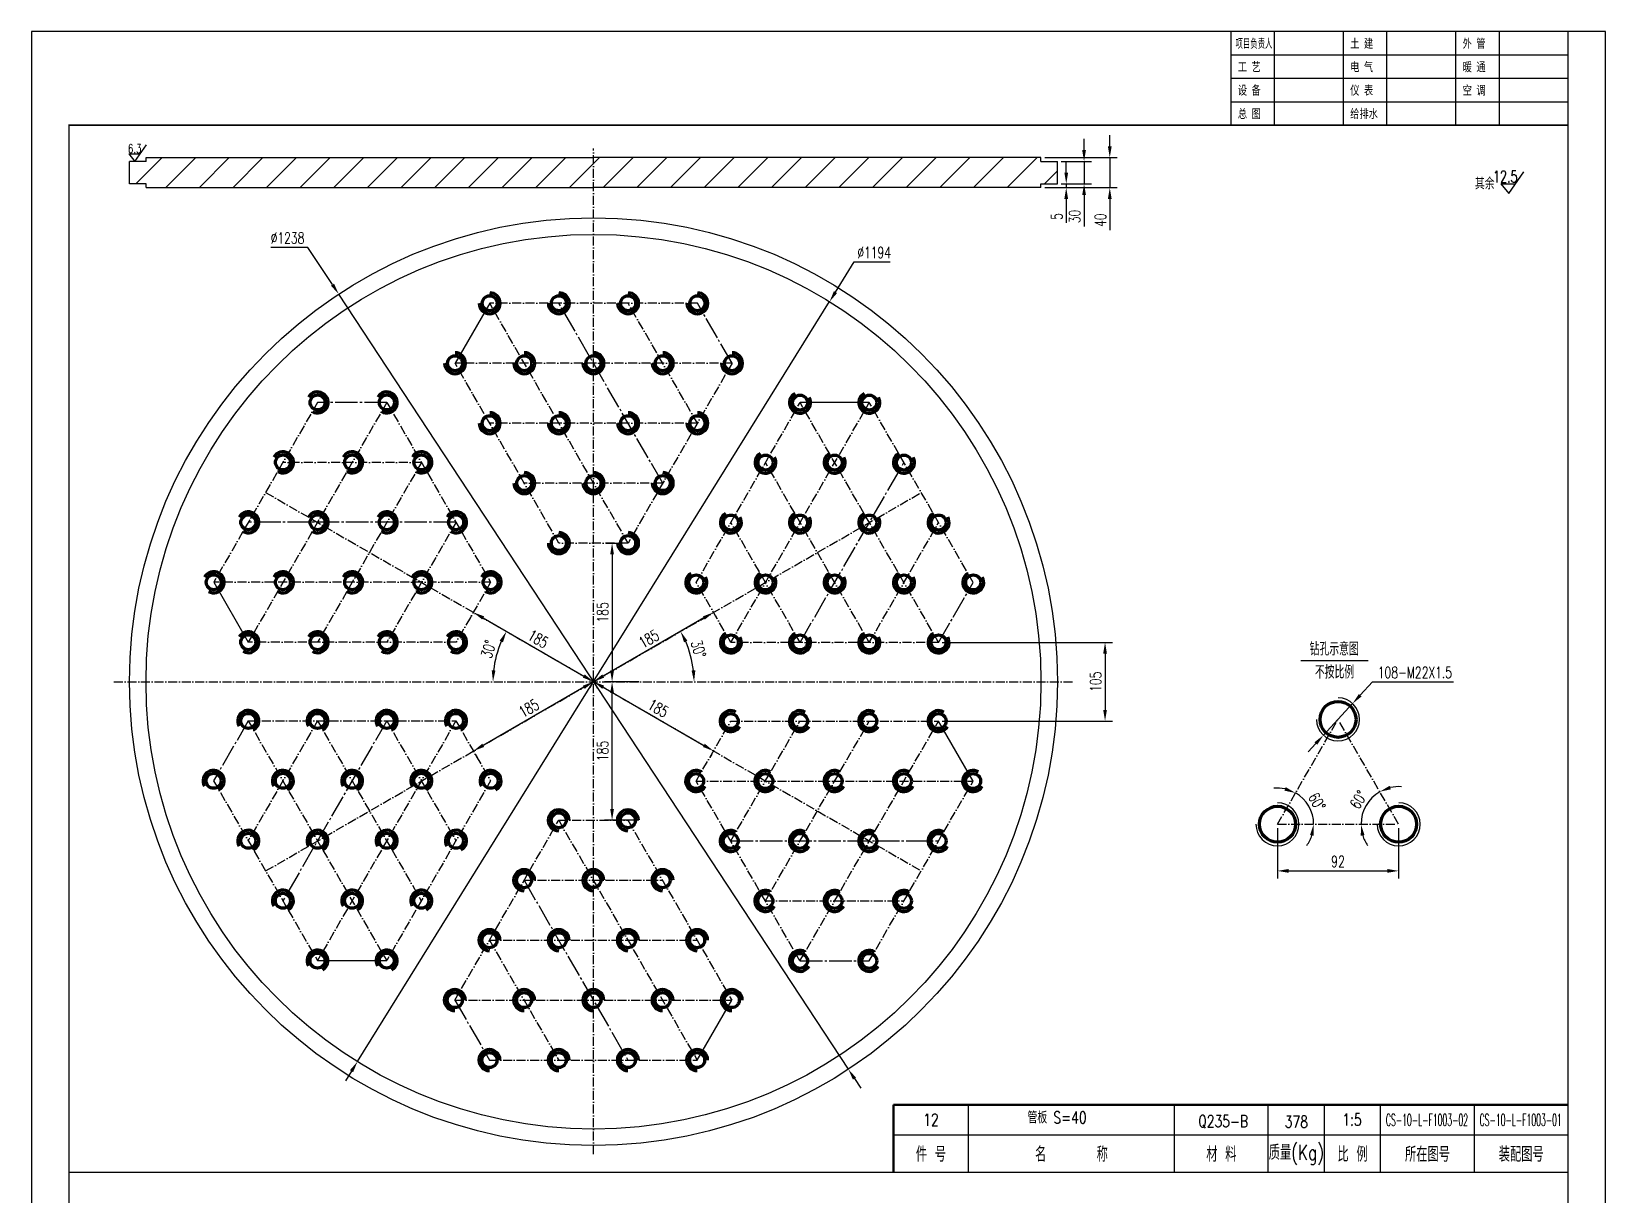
# Model space of a CAD drawing. Header units: millimetres. Extents: x 3722 to 10352, y -3393 to 2547.
# Drawn here: x 8252 to 10352, y 644 to 2196 of the extents above; entities that cross this region are included whole.
import ezdxf
from ezdxf.enums import TextEntityAlignment as Align

# ---------------------------------------------------------------- set-up
doc = ezdxf.new("R2010")
doc.units = ezdxf.units.MM
for name, pattern in [('ACAD_ISO10W100', [18, 12, -3, 0, -3]), ('DASHDOT', [1, 0.5, -0.25, 0, -0.25]), ('EB_DASHDOT', [39, 30, -3, 3, -3])]:
    doc.linetypes.add(name, pattern=pattern)
for name, color, linetype in [('1', 2, 'Continuous'), ('2', 1, 'Continuous'), ('ACHSEN', 7, 'DASHDOT'), ('BZCC', 7, 'Continuous'), ('CDR_DWG2', 2, 'Continuous'), ('K1', 4, 'Continuous')]:
    doc.layers.add(name, color=color, linetype=linetype)
for name, color, linetype, lineweight in [('CAXA0', 1, 'Continuous', 70), ('CAXA1', 2, 'ACAD_ISO10W100', 25), ('CAXA3', 7, 'Continuous', 25), ('CDR_DWG1', 1, 'Continuous', 50), ('HGJY', 7, 'Continuous', 18)]:
    doc.layers.add(name, color=color, linetype=linetype, lineweight=lineweight)
doc.styles.add('hzfs', font='simplex.shx', dxfattribs={"width": 0.7, "bigfont": 'hzfs.shx'})
doc.styles.add('ST', font='', dxfattribs={"width": 0.75})
doc.styles.get('ST').set_extended_font_data('SimSun')
doc.dimstyles.new('PVCAD$0', dxfattribs={"dimscale": 4, "dimtxt": 3, "dimasz": 3, "dimexe": 2, "dimexo": 1, "dimgap": 1, "dimtad": 1, "dimdec": 0, "dimzin": 0, "dimdsep": 46, "dimtxsty": 'hzfs', "dimcen": 2.5, "dimclrd": 4, "dimclre": 4, "dimadec": 0, "dimazin": 0, "dimtfac": 1, "dimtmove": 0, "dimatfit": 0, "dimfxl": 1, "dimarcsym": 0})
doc.dimstyles.new('PVCAD$2', dxfattribs={"dimscale": 4, "dimtxt": 3, "dimasz": 3, "dimexe": 2, "dimexo": 1, "dimgap": 1, "dimtad": 2, "dimtih": 1, "dimdec": 0, "dimzin": 0, "dimdsep": 46, "dimtxsty": 'hzfs', "dimcen": 2.5, "dimclrd": 4, "dimclre": 4, "dimadec": 0, "dimazin": 0, "dimtfac": 1, "dimtmove": 0, "dimatfit": 0, "dimfxl": 1, "dimarcsym": 0})
doc.dimstyles.new('PVCAD$3', dxfattribs={"dimscale": 4, "dimtxt": 3, "dimasz": 3, "dimexe": 2, "dimexo": 1, "dimgap": 1, "dimtad": 1, "dimtoh": 1, "dimdec": 0, "dimzin": 0, "dimdsep": 46, "dimtxsty": 'hzfs', "dimcen": 2.5, "dimclrd": 4, "dimclre": 4, "dimadec": 0, "dimazin": 0, "dimtfac": 1, "dimtmove": 0, "dimatfit": 0, "dimfxl": 1, "dimarcsym": 0})

# ---------------------------------------------------------------- blocks, each defined once
blk = doc.blocks.new('*D191')
at = {"layer": 'ACHSEN', "color": 4, "linetype": 'ByBlock', "lineweight": -2}
for p, q in [((9324.6, 1848.6), (9349.7, 1889)), ((9349.7, 1889), (9397.7, 1889)), ((8686.8, 821.6), (9316.7, 1835.9)), ((8678.9, 808.8), (8671, 796.1))]:
    blk.add_line(p, q, dxfattribs=at)
at = {"layer": 'ACHSEN', "color": 4, "linetype": 'ByBlock'}
for points in [[(9322.5, 1850), (9326.7, 1847.3), (9316.7, 1835.9)], [(8676.7, 810.2), (8681, 807.5), (8686.8, 821.6)]]:
    blk.add_solid(points, dxfattribs=at)
at = {"layer": 'Defpoints', "color": 0, "linetype": 'ByBlock'}
for p in [(9316.7, 1835.9), (8686.8, 821.6)]:
    blk.add_point(p, dxfattribs=at)
at = {"layer": 'ACHSEN', "color": 0, "linetype": 'ByBlock', "insert": (9376.2, 1901.5), "char_height": 15, "attachment_point": 5, "style": 'hzfs'}
blk.add_mtext('∅1194', dxfattribs=at)
blk = doc.blocks.new('*D150')
at = {"layer": 'ACHSEN', "color": 4, "linetype": 'ByBlock', "lineweight": -2}
for p, q in [((9062.2, 1328.7), (9016.5, 1328.7)), ((9026.5, 1158.7), (9026.5, 1313.7)), ((9062.2, 1143.7), (9016.5, 1143.7))]:
    blk.add_line(p, q, dxfattribs=at)
at = {"layer": 'ACHSEN', "color": 4, "linetype": 'ByBlock'}
for points in [[(9024, 1313.7), (9029, 1313.7), (9026.5, 1328.7)], [(9024, 1158.7), (9029, 1158.7), (9026.5, 1143.7)]]:
    blk.add_solid(points, dxfattribs=at)
at = {"layer": 'Defpoints', "color": 0, "linetype": 'ByBlock'}
for p in [(9026.5, 1328.7), (9067.2, 1328.7), (9067.2, 1143.7)]:
    blk.add_point(p, dxfattribs=at)
at = {"layer": 'ACHSEN', "color": 0, "linetype": 'ByBlock', "insert": (9014, 1236.2), "char_height": 15, "attachment_point": 5, "rotation": 90, "style": 'hzfs'}
blk.add_mtext('185', dxfattribs=at)
blk = doc.blocks.new('*D151')
at = {"layer": 'ACHSEN', "color": 4, "linetype": 'ByBlock', "lineweight": -2}
for p, q in [((9004.2, 1324.4), (9006.7, 1320.1)), ((8988.7, 1321.2), (8854.5, 1243.7)), ((8844, 1231.9), (8846.5, 1227.6))]:
    blk.add_line(p, q, dxfattribs=at)
at = {"layer": 'ACHSEN', "color": 4, "linetype": 'ByBlock'}
for points in [[(8987.5, 1323.4), (8990, 1319.1), (9001.7, 1328.7)], [(8853.3, 1245.9), (8855.8, 1241.6), (8841.5, 1236.2)]]:
    blk.add_solid(points, dxfattribs=at)
at = {"layer": 'Defpoints', "color": 0, "linetype": 'ByBlock'}
for p in [(9001.7, 1328.7), (8841.5, 1236.2), (8841.5, 1236.2)]:
    blk.add_point(p, dxfattribs=at)
at = {"layer": 'ACHSEN', "color": 0, "linetype": 'ByBlock', "insert": (8915.4, 1293.3), "char_height": 15, "attachment_point": 5, "rotation": 29.9999, "style": 'hzfs'}
blk.add_mtext('185', dxfattribs=at)
blk = doc.blocks.new('*D152')
at = {"layer": 'ACHSEN', "color": 4, "linetype": 'ByBlock', "lineweight": -2}
for p, q in [((8999.2, 1324.4), (8996.7, 1320.1)), ((9014.7, 1321.2), (9149, 1243.7)), ((9159.4, 1231.9), (9156.9, 1227.6))]:
    blk.add_line(p, q, dxfattribs=at)
at = {"layer": 'ACHSEN', "color": 4, "linetype": 'ByBlock'}
for points in [[(9016, 1323.4), (9013.5, 1319.1), (9001.7, 1328.7)], [(9150.2, 1245.9), (9147.7, 1241.6), (9161.9, 1236.2)]]:
    blk.add_solid(points, dxfattribs=at)
at = {"layer": 'Defpoints', "color": 0, "linetype": 'ByBlock'}
for p in [(9001.7, 1328.7), (9161.9, 1236.2), (9161.9, 1236.2)]:
    blk.add_point(p, dxfattribs=at)
at = {"layer": 'ACHSEN', "color": 0, "linetype": 'ByBlock', "insert": (9088.1, 1293.3), "char_height": 15, "attachment_point": 5, "rotation": 330.0005, "style": 'hzfs'}
blk.add_mtext('185', dxfattribs=at)
blk = doc.blocks.new('*D192')
at = {"layer": 'ACHSEN', "color": 4, "linetype": 'ByBlock', "lineweight": -2}
for p, q in [((9018, 1513.7), (9036.5, 1513.7)), ((9026.5, 1498.7), (9026.5, 1343.7)), ((9022.7, 1328.7), (9016.5, 1328.7))]:
    blk.add_line(p, q, dxfattribs=at)
at = {"layer": 'ACHSEN', "color": 4, "linetype": 'ByBlock'}
for points in [[(9024, 1498.7), (9029, 1498.7), (9026.5, 1513.7)], [(9024, 1343.7), (9029, 1343.7), (9026.5, 1328.7)]]:
    blk.add_solid(points, dxfattribs=at)
at = {"layer": 'Defpoints', "color": 0, "linetype": 'ByBlock'}
for p in [(9013, 1513.7), (9026.5, 1328.7), (9027.7, 1328.7)]:
    blk.add_point(p, dxfattribs=at)
at = {"layer": 'ACHSEN', "color": 0, "linetype": 'ByBlock', "insert": (9014, 1421.2), "char_height": 15, "attachment_point": 5, "rotation": 90, "style": 'hzfs'}
blk.add_mtext('185', dxfattribs=at)
blk = doc.blocks.new('*D153')
at = {"layer": 'ACHSEN', "color": 4, "linetype": 'ByBlock', "lineweight": -2}
for p, q in [((8839, 1416.9), (8836.5, 1412.6)), ((8854.5, 1413.7), (8988.7, 1336.2)), ((8999.2, 1324.4), (8996.7, 1320.1))]:
    blk.add_line(p, q, dxfattribs=at)
at = {"layer": 'ACHSEN', "color": 4, "linetype": 'ByBlock'}
for points in [[(8855.8, 1415.9), (8853.3, 1411.6), (8841.5, 1421.2)], [(8990, 1338.4), (8987.5, 1334.1), (9001.7, 1328.7)]]:
    blk.add_solid(points, dxfattribs=at)
at = {"layer": 'Defpoints', "color": 0, "linetype": 'ByBlock'}
for p in [(8841.5, 1421.2), (9001.7, 1328.7), (9001.7, 1328.7)]:
    blk.add_point(p, dxfattribs=at)
at = {"layer": 'ACHSEN', "color": 0, "linetype": 'ByBlock', "insert": (8927.9, 1385.8), "char_height": 15, "attachment_point": 5, "rotation": 330.0002, "style": 'hzfs'}
blk.add_mtext('185', dxfattribs=at)
blk = doc.blocks.new('*D154')
at = {"layer": 'ACHSEN', "color": 4, "linetype": 'ByBlock', "lineweight": -2}
for p, q in [((9149, 1413.7), (9014.7, 1336.2)), ((9164.4, 1416.9), (9166.9, 1412.6)), ((9004.2, 1324.4), (9006.7, 1320.1))]:
    blk.add_line(p, q, dxfattribs=at)
at = {"layer": 'ACHSEN', "color": 4, "linetype": 'ByBlock'}
for points in [[(9147.7, 1415.9), (9150.2, 1411.6), (9161.9, 1421.2)], [(9013.5, 1338.4), (9016, 1334.1), (9001.7, 1328.7)]]:
    blk.add_solid(points, dxfattribs=at)
at = {"layer": 'Defpoints', "color": 0, "linetype": 'ByBlock'}
for p in [(9161.9, 1421.2), (9001.7, 1328.7), (9001.7, 1328.7)]:
    blk.add_point(p, dxfattribs=at)
at = {"layer": 'ACHSEN', "color": 0, "linetype": 'ByBlock', "insert": (9075.6, 1385.8), "char_height": 15, "attachment_point": 5, "rotation": 30, "style": 'hzfs'}
blk.add_mtext('185', dxfattribs=at)
blk = doc.blocks.new('*D193')
at = {"layer": 'ACHSEN', "color": 4, "linetype": 'ByBlock', "lineweight": -2}
for p, q in [((9656.2, 2038.1), (9656.2, 2053.1)), ((9625.7, 2023.1), (9666.2, 2023.1)), ((9656.2, 2023.1), (9656.2, 1993.1)), ((9625.7, 1993.1), (9666.2, 1993.1)), ((9656.2, 1978.1), (9656.2, 1936.1))]:
    blk.add_line(p, q, dxfattribs=at)
at = {"layer": 'ACHSEN', "color": 4, "linetype": 'ByBlock'}
for points in [[(9653.7, 2038.1), (9658.7, 2038.1), (9656.2, 2023.1)], [(9653.7, 1978.1), (9658.7, 1978.1), (9656.2, 1993.1)]]:
    blk.add_solid(points, dxfattribs=at)
at = {"layer": 'Defpoints', "color": 0, "linetype": 'ByBlock'}
for p in [(9620.7, 2023.1), (9620.7, 1993.1), (9656.2, 1993.1)]:
    blk.add_point(p, dxfattribs=at)
at = {"layer": 'ACHSEN', "color": 0, "linetype": 'ByBlock', "insert": (9643.7, 1949.6), "char_height": 15, "attachment_point": 5, "rotation": 90, "style": 'hzfs'}
blk.add_mtext('30', dxfattribs=at)
blk = doc.blocks.new('*D194')
at = {"layer": 'ACHSEN', "color": 4, "linetype": 'ByBlock', "lineweight": -2}
for p, q in [((9632.4, 2008.1), (9632.4, 2023.1)), ((9603.7, 1988.1), (9642.4, 1988.1)), ((9625.7, 1993.1), (9642.4, 1993.1)), ((9632.4, 1993.1), (9632.4, 1988.1)), ((9632.4, 1973.1), (9632.4, 1941.1))]:
    blk.add_line(p, q, dxfattribs=at)
at = {"layer": 'ACHSEN', "color": 4, "linetype": 'ByBlock'}
for points in [[(9629.9, 2008.1), (9634.9, 2008.1), (9632.4, 1993.1)], [(9629.9, 1973.1), (9634.9, 1973.1), (9632.4, 1988.1)]]:
    blk.add_solid(points, dxfattribs=at)
at = {"layer": 'Defpoints', "color": 0, "linetype": 'ByBlock'}
for p in [(9598.7, 1988.1), (9620.7, 1993.1), (9632.4, 1988.1)]:
    blk.add_point(p, dxfattribs=at)
at = {"layer": 'ACHSEN', "color": 0, "linetype": 'ByBlock', "insert": (9619.9, 1949.6), "char_height": 15, "attachment_point": 5, "rotation": 90, "style": 'hzfs'}
blk.add_mtext('5', dxfattribs=at)
blk = doc.blocks.new('*D195')
at = {"layer": 'ACHSEN', "color": 4, "linetype": 'ByBlock', "lineweight": -2}
for p, q in [((9690.5, 2043.1), (9690.5, 2058.1)), ((9603.7, 2028.1), (9700.5, 2028.1)), ((9690.5, 2028.1), (9690.5, 1988.1)), ((9603.7, 1988.1), (9700.5, 1988.1)), ((9690.5, 1973.1), (9690.5, 1931.1))]:
    blk.add_line(p, q, dxfattribs=at)
at = {"layer": 'ACHSEN', "color": 4, "linetype": 'ByBlock'}
for points in [[(9688, 2043.1), (9693, 2043.1), (9690.5, 2028.1)], [(9688, 1973.1), (9693, 1973.1), (9690.5, 1988.1)]]:
    blk.add_solid(points, dxfattribs=at)
at = {"layer": 'Defpoints', "color": 0, "linetype": 'ByBlock'}
for p in [(9598.7, 2028.1), (9598.7, 1988.1), (9690.5, 1988.1)]:
    blk.add_point(p, dxfattribs=at)
at = {"layer": 'ACHSEN', "color": 0, "linetype": 'ByBlock', "insert": (9678, 1944.6), "char_height": 15, "attachment_point": 5, "rotation": 90, "style": 'hzfs'}
blk.add_mtext('40', dxfattribs=at)
blk = doc.blocks.new('*D196')
at = {"layer": 'CAXA3', "color": 4, "linetype": 'ByBlock', "lineweight": -2}
for p, q in [((9914.2, 1133.4), (9914.2, 1066.2)), ((10075.9, 1133.4), (10075.9, 1066.2)), ((9929.2, 1076.2), (10060.9, 1076.2))]:
    blk.add_line(p, q, dxfattribs=at)
at = {"layer": 'CAXA3', "color": 4, "linetype": 'ByBlock'}
for points in [[(9929.2, 1078.7), (9929.2, 1073.7), (9914.2, 1076.2)], [(10060.9, 1078.7), (10060.9, 1073.7), (10075.9, 1076.2)]]:
    blk.add_solid(points, dxfattribs=at)
at = {"layer": 'Defpoints', "color": 0, "linetype": 'ByBlock'}
for p in [(9914.2, 1138.4), (10075.9, 1138.4), (10075.9, 1076.2)]:
    blk.add_point(p, dxfattribs=at)
at = {"layer": 'CAXA3', "color": 0, "linetype": 'ByBlock', "insert": (9995, 1088.7), "char_height": 15, "attachment_point": 5, "style": 'hzfs'}
blk.add_mtext('92', dxfattribs=at)
blk = doc.blocks.new('*D197')
at = {"layer": 'CAXA3', "color": 4, "linetype": 'ByBlock', "lineweight": -2}
for start, end in [(77.8665, 95.7331), (0, 60), (324.2669, 342.1335)]:
    blk.add_arc((9914.2, 1138.4), 48.3, start, end, dxfattribs=at)
at = {"layer": 'CAXA3', "color": 4, "linetype": 'ByBlock'}
for points in [[(9925.2, 1188), (9923.4, 1183.3), (9938.3, 1180.2)], [(9957.7, 1124), (9962.6, 1123.2), (9962.5, 1138.4)]]:
    blk.add_solid(points, dxfattribs=at)
at = {"layer": 'Defpoints', "color": 0, "linetype": 'ByBlock'}
for p in [(9995, 1278.4), (9951.2, 1169.5), (9914.2, 1138.4), (9914.2, 1138.4), (10075.9, 1138.4)]:
    blk.add_point(p, dxfattribs=at)
at = {"layer": 'CAXA3', "color": 0, "linetype": 'ByBlock', "insert": (9967, 1168.5), "char_height": 15, "attachment_point": 5, "rotation": 299.634, "style": 'hzfs'}
blk.add_mtext('60°', dxfattribs=at)
blk = doc.blocks.new('*D198')
at = {"layer": 'CAXA3', "color": 4, "linetype": 'ByBlock', "lineweight": -2}
for start, end in [(120, 180), (85.6458, 102.8229), (197.1771, 214.3542)]:
    blk.add_arc((10075.9, 1138.4), 50.2, start, end, dxfattribs=at)
at = {"layer": 'CAXA3', "color": 4, "linetype": 'ByBlock'}
for points in [[(10065.6, 1185.1), (10063.8, 1189.7), (10050.7, 1181.9)], [(10025.4, 1123.2), (10030.3, 1124), (10025.6, 1138.4)]]:
    blk.add_solid(points, dxfattribs=at)
at = {"layer": 'Defpoints', "color": 0, "linetype": 'ByBlock'}
for p in [(9995, 1278.4), (10028.7, 1155.6), (9914.2, 1138.4), (10075.9, 1138.4), (10075.9, 1138.4)]:
    blk.add_point(p, dxfattribs=at)
at = {"layer": 'CAXA3', "color": 0, "linetype": 'ByBlock', "insert": (10022.4, 1171.2), "char_height": 15, "attachment_point": 5, "rotation": 58.4646, "style": 'hzfs'}
blk.add_mtext('60°', dxfattribs=at)
blk = doc.blocks.new('*D199')
at = {"layer": 'ACHSEN', "color": 4, "linetype": 'ByBlock', "lineweight": -2}
for p, q in [((10024.6, 1310.6), (10041.1, 1328.5)), ((10041.1, 1328.5), (10149.1, 1328.5)), ((9975.6, 1257.3), (10014.4, 1299.5)), ((9965.5, 1246.3), (9955.3, 1235.2))]:
    blk.add_line(p, q, dxfattribs=at)
at = {"layer": 'ACHSEN', "color": 4, "linetype": 'ByBlock'}
for points in [[(10022.8, 1312.3), (10026.4, 1308.9), (10014.4, 1299.5)], [(9963.6, 1247.9), (9967.3, 1244.6), (9975.6, 1257.3)]]:
    blk.add_solid(points, dxfattribs=at)
at = {"layer": 'Defpoints', "color": 0, "linetype": 'ByBlock'}
for p in [(10014.4, 1299.5), (9975.6, 1257.3)]:
    blk.add_point(p, dxfattribs=at)
at = {"layer": 'ACHSEN', "color": 0, "linetype": 'ByBlock', "insert": (10097.6, 1341), "char_height": 15, "attachment_point": 5, "style": 'hzfs'}
blk.add_mtext('108-M22X1.5', dxfattribs=at)
blk = doc.blocks.new('*D200')
at = {"layer": 'ACHSEN', "color": 4, "linetype": 'ByBlock', "lineweight": -2}
for p, q in [((8620.8, 1908.3), (8571.3, 1908.3)), ((8653.5, 1858.6), (8620.8, 1908.3)), ((9341.7, 811.5), (8661.8, 1846)), ((9349.9, 798.9), (9358.2, 786.4))]:
    blk.add_line(p, q, dxfattribs=at)
at = {"layer": 'ACHSEN', "color": 4, "linetype": 'ByBlock'}
for points in [[(8655.6, 1859.9), (8651.4, 1857.2), (8661.8, 1846)], [(9352, 800.3), (9347.8, 797.6), (9341.7, 811.5)]]:
    blk.add_solid(points, dxfattribs=at)
at = {"layer": 'Defpoints', "color": 0, "linetype": 'ByBlock'}
for p in [(8661.8, 1846), (9341.7, 811.5)]:
    blk.add_point(p, dxfattribs=at)
at = {"layer": 'ACHSEN', "color": 0, "linetype": 'ByBlock', "insert": (8593.5, 1920.8), "char_height": 15, "attachment_point": 5, "style": 'hzfs'}
blk.add_mtext('∅1238', dxfattribs=at)
blk = doc.blocks.new('*D201')
at = {"layer": 'ACHSEN', "color": 4, "linetype": 'ByBlock', "lineweight": -2}
for p, q in [((9467.1, 1381.1), (9694.2, 1381.1)), ((9684.2, 1366.1), (9684.2, 1291.1)), ((9467.1, 1276.1), (9694.2, 1276.1))]:
    blk.add_line(p, q, dxfattribs=at)
at = {"layer": 'ACHSEN', "color": 4, "linetype": 'ByBlock'}
for points in [[(9681.7, 1366.1), (9686.7, 1366.1), (9684.2, 1381.1)], [(9681.7, 1291.1), (9686.7, 1291.1), (9684.2, 1276.1)]]:
    blk.add_solid(points, dxfattribs=at)
at = {"layer": 'Defpoints', "color": 0, "linetype": 'ByBlock'}
for p in [(9462.1, 1381.1), (9462.1, 1276.1), (9684.2, 1276.1)]:
    blk.add_point(p, dxfattribs=at)
at = {"layer": 'ACHSEN', "color": 0, "linetype": 'ByBlock', "insert": (9671.7, 1328.6), "char_height": 15, "attachment_point": 5, "rotation": 90, "style": 'hzfs'}
blk.add_mtext('105', dxfattribs=at)
blk = doc.blocks.new('*D202')
at = {"layer": 'ACHSEN', "color": 4, "linetype": 'ByBlock', "lineweight": -2}
blk.add_arc((9001.6, 1328.7), 134.1, 156.4151, 173.586, dxfattribs=at)
at = {"layer": 'ACHSEN', "color": 4, "linetype": 'ByBlock'}
for points in [[(8876.5, 1383.5), (8881, 1381.3), (8885.5, 1395.8)], [(8870.9, 1343.6), (8865.9, 1343.9), (8867.6, 1328.7)]]:
    blk.add_solid(points, dxfattribs=at)
at = {"layer": 'Defpoints', "color": 0, "linetype": 'ByBlock'}
for p in [(8564.3, 1581.2), (8869.6, 1352), (8361.8, 1328.7), (9641.4, 1328.7), (9438.9, 1076.3)]:
    blk.add_point(p, dxfattribs=at)
at = {"layer": 'ACHSEN', "color": 0, "linetype": 'ByBlock', "insert": (8861.6, 1372.2), "char_height": 15, "attachment_point": 5, "rotation": 72.7583, "style": 'hzfs'}
blk.add_mtext('30°', dxfattribs=at)
blk = doc.blocks.new('*D155')
at = {"layer": 'ACHSEN', "color": 4, "linetype": 'ByBlock', "lineweight": -2}
blk.add_arc((9001.8, 1328.7), 134.1, 6.414, 23.5849, dxfattribs=at)
at = {"layer": 'ACHSEN', "color": 4, "linetype": 'ByBlock'}
for points in [[(9122.5, 1381.3), (9126.9, 1383.5), (9117.9, 1395.8)], [(9137.6, 1343.9), (9132.6, 1343.6), (9135.9, 1328.7)]]:
    blk.add_solid(points, dxfattribs=at)
at = {"layer": 'Defpoints', "color": 0, "linetype": 'ByBlock'}
for p in [(9439.2, 1581.2), (9133.9, 1352), (8362, 1328.7), (9641.7, 1328.7), (8564.5, 1076.3)]:
    blk.add_point(p, dxfattribs=at)
at = {"layer": 'ACHSEN', "color": 0, "linetype": 'ByBlock', "insert": (9141.8, 1372.2), "char_height": 15, "attachment_point": 5, "rotation": 287.2417, "style": 'hzfs'}
blk.add_mtext('30°', dxfattribs=at)

msp = doc.modelspace()

# ---------------------------------------------------------------- hatches: boundary and pattern name
at = {"layer": 'CDR_DWG2', "linetype": 'ByBlock'}
h = msp.add_hatch(dxfattribs=at)
h.set_pattern_fill('ANSI31', color=256, scale=10, style=0)
h.set_pattern_definition([(45, (7876.888, 7675.31), (-22.45064, 22.45064), [])])
h.paths.add_polyline_path([(9001.7, 2028.1), (8404.7, 2028.1), (8404.7, 2023.1), (8382.7, 2023.1), (8382.7, 1993.1), (8404.7, 1993.1), (8404.7, 1988.1), (9001.7, 1988.1)])
h.paths.add_polyline_path([(9620.7, 2023.1), (9598.7, 2023.1), (9598.7, 2028.1), (9001.7, 2028.1), (9001.7, 1988.1), (9598.7, 1988.1), (9598.7, 1993.1), (9620.7, 1993.1)])

# ---------------------------------------------------------------- linework, layer by layer
for p, q in [((10351.9, 2196.5), (8251.9, 2196.5)), ((8251.9, 2196.5), (8251.9, -773.5)), ((10351.9, -773.5), (10351.9, 2196.5)), ((9501.9, 674), (9501.9, 764)), ((9776.9, 674), (9776.9, 764)), ((9901.9, 674), (9901.9, 764)), ((9976.9, 674), (9976.9, 764)), ((10051.9, 674), (10051.9, 764)), ((10176.9, 674), (10176.9, 764)), ((9401.9, 724), (10301.9, 724))]:
    msp.add_line(p, q)
at = {"color": 7}
for p, q in [((10301.9, 2196.5), (9851.9, 2196.5)), ((9851.9, 2196.5), (9851.9, 2071.5)), ((9909.9, 2196.5), (9909.9, 2071.5)), ((10001.9, 2196.5), (10001.9, 2071.5)), ((10059.9, 2196.5), (10059.9, 2071.5)), ((10151.9, 2196.5), (10151.9, 2071.5)), ((10209.9, 2196.5), (10209.9, 2071.5)), ((9851.9, 2165.2), (10301.9, 2165.2)), ((9851.9, 2134), (10301.9, 2134)), ((9851.9, 2102.7), (10301.9, 2102.7))]:
    msp.add_line(p, q, dxfattribs=at)
at = {"linetype": 'ByBlock'}
msp.add_line((8301.9, 674), (10301.9, 674), dxfattribs=at)
at = {"layer": '1', "color": 0}
msp.add_line((9945.4, 1356.8), (10035.4, 1356.8), dxfattribs=at)
at = {"layer": '2', "linetype": 'ByBlock'}
for p, q in [((8382.7, 1993.1), (8382.7, 2023.1)), ((8404.7, 2023.1), (8382.7, 2023.1)), ((8404.7, 2028.1), (9001.7, 2028.1)), ((8404.7, 2023.1), (8404.7, 2028.1)), ((9598.7, 2028.1), (9001.7, 2028.1)), ((9598.7, 2023.1), (9598.7, 2028.1)), ((9598.7, 2023.1), (9620.7, 2023.1)), ((9620.7, 1993.1), (9620.7, 2023.1)), ((8404.7, 1993.1), (8382.7, 1993.1)), ((8404.7, 1988.1), (8404.7, 1993.1)), ((8404.7, 1988.1), (9001.7, 1988.1)), ((9598.7, 1988.1), (9001.7, 1988.1)), ((9598.7, 1988.1), (9598.7, 1993.1)), ((9598.7, 1993.1), (9620.7, 1993.1))]:
    msp.add_line(p, q, dxfattribs=at)
for radius in [619, 597]:
    msp.add_circle((9001.7, 1328.7), radius, dxfattribs=at)
at = {"layer": 'ACHSEN', "linetype": 'ByBlock'}
for p, q in [((8390, 2023.1), (8405.3, 2045.4)), ((8381.6, 2033.1), (8390, 2023.1)), ((8381.6, 2033.1), (8396.9, 2033.1)), ((10223, 1980.2), (10242.9, 2009.2)), ((10212.1, 1993.2), (10223, 1980.2)), ((10212.1, 1993.2), (10231.9, 1993.2))]:
    msp.add_line(p, q, dxfattribs=at)
for centre in [(9995, 1278.4), (9914.2, 1138.4), (10075.9, 1138.4)]:
    msp.add_arc(centre, 28.7, 180, 89.8019, dxfattribs=at)
at = {"layer": 'BZCC'}
msp.add_line((10301.9, 2071.5), (9851.9, 2071.5), dxfattribs=at)
at = {"layer": 'CAXA0', "linetype": 'ByBlock'}
for centre in [(8863.2, 1833.7), (8955.5, 1833.7), (9047.9, 1833.7), (9140.3, 1833.7), (8817, 1753.7), (8909.4, 1753.7), (9001.7, 1753.7), (9094.1, 1753.7), (9186.5, 1753.7), (8633.6, 1701.4), (8726, 1701.4), (9277.3, 1701.1), (9369.7, 1701.1), (8863.2, 1673.7), (8955.5, 1673.7), (9047.9, 1673.7), (9140.3, 1673.7), (8587.4, 1621.4), (8679.8, 1621.4), (8772.2, 1621.4), (9231.2, 1621.1), (9323.5, 1621.1), (9415.9, 1621.1), (8909.4, 1593.7), (9001.7, 1593.7), (9094.1, 1593.7), (8541.2, 1541.4), (8633.6, 1541.4), (8726, 1541.4), (8818.4, 1541.4), (9185, 1541.1), (9277.3, 1541.1), (9369.7, 1541.1), (9462.1, 1541.1), (8955.5, 1513.7), (9047.9, 1513.7), (8495, 1461.4), (8587.4, 1461.4), (8679.8, 1461.4), (8772.2, 1461.4), (8864.5, 1461.4), (9138.8, 1461.1), (9231.2, 1461.1), (9323.5, 1461.1), (9415.9, 1461.1), (9508.3, 1461.1), (8541.2, 1381.4), (8633.6, 1381.4), (8726, 1381.4), (8818.4, 1381.4), (9185, 1381.1), (9277.3, 1381.1), (9369.7, 1381.1), (9462.1, 1381.1), (8541.1, 1276.4), (8633.5, 1276.4), (8725.8, 1276.4), (8818.2, 1276.4), (9184.8, 1276.1), (9277.2, 1276.1), (9369.6, 1276.1), (9462, 1276.1), (8494.9, 1196.4), (8587.3, 1196.4), (8679.7, 1196.4), (8772, 1196.4), (8864.4, 1196.4), (9138.6, 1196.1), (9231, 1196.1), (9323.4, 1196.1), (9415.8, 1196.1), (9508.2, 1196.1), (8955.3, 1143.7), (9047.6, 1143.7), (8541.1, 1116.4), (8633.5, 1116.4), (8725.8, 1116.4), (8818.2, 1116.4), (9184.8, 1116.1), (9277.2, 1116.1), (9369.6, 1116.1), (9462, 1116.1), (8909.1, 1063.7), (9001.5, 1063.7), (9093.8, 1063.7), (8587.3, 1036.4), (8679.7, 1036.4), (8772, 1036.4), (9231, 1036.1), (9323.4, 1036.1), (9415.8, 1036.1), (8862.9, 983.7), (8955.3, 983.7), (9047.6, 983.7), (9140, 983.7), (8633.5, 956.4), (8725.8, 956.4), (9277.2, 956.1), (9369.6, 956.1), (8816.7, 903.7), (8909.1, 903.7), (9001.5, 903.7), (9093.8, 903.7), (9186.2, 903.7), (8862.9, 823.7), (8955.3, 823.7), (9047.6, 823.7), (9140, 823.7)]:
    msp.add_circle(centre, 10, dxfattribs=at)
at = {"layer": 'CAXA0'}
for centre in [(9995, 1278.4), (9914.2, 1138.4), (10075.9, 1138.4)]:
    msp.add_circle(centre, 24, dxfattribs=at)
at = {"layer": 'CAXA0', "color": 3, "linetype": 'ByBlock'}
for centre, start, end in [((8863.2, 1833.7), 180, 89.9454), ((8955.5, 1833.7), 180, 89.9454), ((9047.9, 1833.7), 180, 89.9454), ((9140.3, 1833.7), 180, 89.9454), ((8817, 1753.7), 180, 89.9454), ((8909.4, 1753.7), 180, 89.9454), ((9001.7, 1753.7), 180, 89.9454), ((9094.1, 1753.7), 180, 89.9454), ((9186.5, 1753.7), 180, 89.9454), ((8633.6, 1701.4), 240, 149.9454), ((8726, 1701.4), 240, 149.9454), ((9277.3, 1701.1), 120, 29.9454), ((9369.7, 1701.1), 120, 29.9454), ((8863.2, 1673.7), 180, 89.9454), ((8955.5, 1673.7), 180, 89.9454), ((9047.9, 1673.7), 180, 89.9454), ((9140.3, 1673.7), 180, 89.9454), ((8587.4, 1621.4), 240, 149.9454), ((8679.8, 1621.4), 240, 149.9454), ((8772.2, 1621.4), 240, 149.9454), ((9231.2, 1621.1), 120, 29.9454), ((9323.5, 1621.1), 120, 29.9454), ((9415.9, 1621.1), 120, 29.9454), ((8909.4, 1593.7), 180, 89.9454), ((9001.7, 1593.7), 180, 89.9454), ((9094.1, 1593.7), 180, 89.9454), ((8541.2, 1541.4), 240, 149.9454), ((8633.6, 1541.4), 240, 149.9454), ((8726, 1541.4), 240, 149.9454), ((8818.4, 1541.4), 240, 149.9454), ((9185, 1541.1), 120, 29.9454), ((9277.3, 1541.1), 120, 29.9454), ((9369.7, 1541.1), 120, 29.9454), ((9462.1, 1541.1), 120, 29.9454), ((8955.5, 1513.7), 180, 89.9454), ((9047.9, 1513.7), 180, 89.9454), ((8495, 1461.4), 240, 149.9454), ((8587.4, 1461.4), 240, 149.9454), ((8679.8, 1461.4), 240, 149.9454), ((8772.2, 1461.4), 240, 149.9454), ((8864.5, 1461.4), 240, 149.9454), ((9138.8, 1461.1), 120, 29.9454), ((9231.2, 1461.1), 120, 29.9454), ((9323.5, 1461.1), 120, 29.9454), ((9415.9, 1461.1), 120, 29.9454), ((9508.3, 1461.1), 120, 29.9454), ((8541.2, 1381.4), 240, 149.9454), ((8633.6, 1381.4), 240, 149.9454), ((8726, 1381.4), 240, 149.9454), ((8818.4, 1381.4), 240, 149.9454), ((9185, 1381.1), 120, 29.9454), ((9277.3, 1381.1), 120, 29.9454), ((9369.7, 1381.1), 120, 29.9454), ((9462.1, 1381.1), 120, 29.9454), ((8541.1, 1276.4), 300, 209.9454), ((8633.5, 1276.4), 300, 209.9454), ((8725.8, 1276.4), 300, 209.9454), ((8818.2, 1276.4), 300, 209.9454), ((9184.8, 1276.1), 60, 329.9454), ((9277.2, 1276.1), 60, 329.9454), ((9369.6, 1276.1), 60, 329.9454), ((9462, 1276.1), 60, 329.9454), ((8494.9, 1196.4), 300, 209.9454), ((8587.3, 1196.4), 300, 209.9454), ((8679.7, 1196.4), 300, 209.9454), ((8772, 1196.4), 300, 209.9454), ((8864.4, 1196.4), 300, 209.9454), ((9138.6, 1196.1), 60, 329.9454), ((9231, 1196.1), 60, 329.9454), ((9323.4, 1196.1), 60, 329.9454), ((9415.8, 1196.1), 60, 329.9454), ((9508.2, 1196.1), 60, 329.9454), ((8955.3, 1143.7), 0, 269.9454), ((9047.6, 1143.7), 0, 269.9454), ((8541.1, 1116.4), 300, 209.9454), ((8633.5, 1116.4), 300, 209.9454), ((8725.8, 1116.4), 300, 209.9454), ((8818.2, 1116.4), 300, 209.9454), ((9184.8, 1116.1), 60, 329.9454), ((9277.2, 1116.1), 60, 329.9454), ((9369.6, 1116.1), 60, 329.9454), ((9462, 1116.1), 60, 329.9454), ((8909.1, 1063.7), 0, 269.9454), ((9001.5, 1063.7), 0, 269.9454), ((9093.8, 1063.7), 0, 269.9454), ((8587.3, 1036.4), 300, 209.9454), ((8679.7, 1036.4), 300, 209.9454), ((8772, 1036.4), 300, 209.9454), ((9231, 1036.1), 60, 329.9454), ((9323.4, 1036.1), 60, 329.9454), ((9415.8, 1036.1), 60, 329.9454), ((8862.9, 983.7), 0, 269.9454), ((8955.3, 983.7), 0, 269.9454), ((9047.6, 983.7), 0, 269.9454), ((9140, 983.7), 0, 269.9454), ((8633.5, 956.4), 300, 209.9454), ((8725.8, 956.4), 300, 209.9454), ((9277.2, 956.1), 60, 329.9454), ((9369.6, 956.1), 60, 329.9454), ((8816.7, 903.7), 0, 269.9454), ((8909.1, 903.7), 0, 269.9454), ((9001.5, 903.7), 0, 269.9454), ((9093.8, 903.7), 0, 269.9454), ((9186.2, 903.7), 0, 269.9454), ((8862.9, 823.7), 0, 269.9454), ((8955.3, 823.7), 0, 269.9454), ((9047.6, 823.7), 0, 269.9454), ((9140, 823.7), 0, 269.9454)]:
    msp.add_arc(centre, 14, start, end, dxfattribs=at)
at = {"layer": 'CAXA1'}
for p, q in [((9001.7, 698.1), (9001.7, 2040.4)), ((9140.3, 1833.7), (8863.2, 1833.7)), ((9047.9, 1513.7), (8863.2, 1833.7)), ((9140.3, 1673.7), (9047.9, 1833.7)), ((9186.5, 1753.7), (8817, 1753.7)), ((8955.5, 1513.7), (8817, 1753.7)), ((9186.5, 1753.7), (9047.9, 1513.7)), ((8633.6, 1701.4), (8495, 1461.4)), ((8726, 1701.4), (8541.2, 1381.4)), ((8726, 1701.4), (8864.5, 1461.4)), ((9138.8, 1461.1), (9277.3, 1701.1)), ((9185, 1381.1), (9369.7, 1701.1)), ((9462.1, 1381.1), (9277.3, 1701.1)), ((9508.3, 1461.1), (9369.7, 1701.1)), ((9140.3, 1673.7), (8863.2, 1673.7)), ((8772.2, 1621.4), (8587.4, 1621.4)), ((8772.2, 1621.4), (8633.6, 1381.4)), ((9369.7, 1381.1), (9231.2, 1621.1)), ((8564.3, 1581.2), (9438.9, 1076.3)), ((8564.3, 1076.1), (9439, 1581.1)), ((9094.1, 1593.7), (8909.4, 1593.7)), ((8818.4, 1541.4), (8726, 1381.4)), ((9277.3, 1381.1), (9185, 1541.1)), ((9369.7, 1381.1), (9462.1, 1541.1)), ((9047.9, 1513.7), (8955.5, 1513.7)), ((8864.5, 1461.4), (8495, 1461.4)), ((8864.5, 1461.4), (8818.4, 1381.4)), ((9185, 1381.1), (9138.8, 1461.1)), ((8818.4, 1381.4), (8541.2, 1381.4)), ((9462.1, 1381.1), (9185, 1381.1)), ((8361.8, 1328.7), (9641.4, 1328.7)), ((8541.1, 1276.4), (8725.8, 956.4)), ((8633.5, 1276.4), (8541.1, 1116.4)), ((8541.1, 1276.4), (8818.2, 1276.4)), ((8633.5, 1276.4), (8772, 1036.4)), ((8818.2, 1276.4), (8633.5, 956.4)), ((8725.8, 1276.4), (8818.2, 1116.4)), ((8818.2, 1276.4), (8864.4, 1196.4)), ((9138.6, 1196.1), (9184.8, 1276.1)), ((9184.8, 1116.1), (9277.2, 1276.1)), ((9184.8, 1276.1), (9462, 1276.1)), ((9231, 1036.1), (9369.6, 1276.1)), ((9277.2, 956.1), (9462, 1276.1)), ((9914.2, 1138.4), (9995, 1278.4)), ((10075.9, 1138.4), (9995, 1278.4)), ((8494.9, 1196.4), (8633.5, 956.4)), ((8864.4, 1196.4), (8725.8, 956.4)), ((9138.6, 1196.1), (9508.2, 1196.1)), ((9277.2, 956.1), (9138.6, 1196.1)), ((9369.6, 956.1), (9508.2, 1196.1)), ((8816.7, 903.7), (8955.3, 1143.7)), ((8955.3, 1143.7), (9047.6, 1143.7)), ((8955.3, 1143.7), (9140, 823.7)), ((9047.6, 1143.7), (9186.2, 903.7)), ((9914.2, 1138.4), (10075.9, 1138.4)), ((8909.1, 1063.7), (9093.8, 1063.7)), ((9231, 1036.1), (9415.8, 1036.1)), ((8862.9, 983.7), (9140, 983.7)), ((8862.9, 983.7), (8955.3, 823.7)), ((8816.7, 903.7), (9186.2, 903.7)), ((8862.9, 823.7), (9140, 823.7))]:
    msp.add_line(p, q, dxfattribs=at)
at = {"layer": 'CAXA1', "linetype": 'EB_DASHDOT', "lineweight": 25}
for p, q in [((9094.1, 1593.7), (8955.5, 1833.7)), ((9186.5, 1753.7), (9140.3, 1833.7)), ((8726, 1701.4), (8633.6, 1701.4)), ((9277.3, 1381.1), (9415.9, 1621.1)), ((8818.4, 1541.4), (8541.2, 1541.4)), ((9462.1, 1381.1), (9508.3, 1461.1)), ((8541.1, 1276.4), (8494.9, 1196.4)), ((8725.8, 1276.4), (8587.3, 1036.4)), ((9184.8, 1116.1), (9462, 1116.1)), ((8909.1, 1063.7), (9047.6, 823.7)), ((9277.2, 956.1), (9369.6, 956.1)), ((8816.7, 903.7), (8862.9, 823.7))]:
    msp.add_line(p, q, dxfattribs=at)
at = {"layer": 'CDR_DWG1'}
for p, q in [((9401.9, 764), (10301.9, 764)), ((9401.9, 674), (9401.9, 764))]:
    msp.add_line(p, q, dxfattribs=at)
at = {"layer": 'CDR_DWG2', "linetype": 'ByBlock'}
for p, q in [((8863.2, 1833.7), (8817, 1753.7)), ((9369.7, 1701.1), (9277.3, 1701.1)), ((8495, 1461.4), (8541.2, 1381.4)), ((9508.2, 1196.1), (9462, 1276.1)), ((8633.5, 956.4), (8725.8, 956.4)), ((9140, 823.7), (9186.2, 903.7))]:
    msp.add_line(p, q, dxfattribs=at)
at = {"layer": 'K1', "color": 7}
msp.add_line((10301.9, 2071.5), (10301.9, 2196.5), dxfattribs=at)
at = {"layer": 'K1', "const_width": 2}
msp.add_lwpolyline([(10301.9, -723.5), (10301.9, 2071.5), (8301.9, 2071.5), (8301.9, -723.5)], close=True, dxfattribs=at)

# ---------------------------------------------------------------- texts
for s, height, style, width, p in [('项目负责人', 11.72, 'ST', 0.6, (9858.3, 2174.6)), ('土 建', 11.72, 'ST', 0.75, (10011.3, 2174.6)), ('外 管', 11.72, 'ST', 0.75, (10161.3, 2174.6)), ('工 艺', 11.72, 'ST', 0.75, (9861.3, 2143.3)), ('电 气', 11.72, 'ST', 0.75, (10011.3, 2143.3)), ('暖 通', 11.72, 'ST', 0.75, (10161.3, 2143.3)), ('设 备', 11.72, 'ST', 0.75, (9861.3, 2112.1)), ('仪 表', 11.72, 'ST', 0.75, (10011.3, 2112.1)), ('空 调', 11.72, 'ST', 0.75, (10161.3, 2112.1)), ('总 图', 11.72, 'ST', 0.75, (9861.3, 2080.8)), ('给排水', 11.72, 'ST', 0.75, (10011.3, 2080.8)), ('管板 S=40', 16, 'hzfs', 0.75, (9580.7, 739.1))]:
    msp.add_text(s, height=height, dxfattribs=dict(style=style, width=width)).set_placement(p)
at = {"style": 'hzfs'}
for s, height, width, p in [('12', 16, 0.75, (9451.9, 744)), ('378', 16, 0.75, (9939.4, 741.5)), ('CS-10-L-F1003-02', 16, 0.47, (10113.7, 743.8)), ('CS-10-L-F1003-01', 16, 0.47, (10238.7, 743.8)), ('质量(Kg)', 20, 0.75, (9939.4, 699)), ('件 号', 20, 0.75, (9451.9, 699)), ('名      称', 20, 0.75, (9639.4, 699)), ('材 料', 20, 0.75, (9839.4, 699)), ('比 例', 20, 0.75, (10014.4, 699)), ('所在图号', 20, 0.75, (10114.4, 699)), ('装配图号', 20, 0.75, (10239.4, 699))]:
    msp.add_text(s, height=height, dxfattribs=dict(at, width=width)).set_placement(p, align=Align.MIDDLE)
at = {"style": 'hzfs', "width": 0.75}
for s, p in [('Q235-B', (9841.8, 734.2)), ('1:5', (10013.6, 736.2))]:
    msp.add_text(s, height=16, dxfattribs=at).set_placement(p, align=Align.CENTER)
at = {"layer": 'ACHSEN', "linetype": 'ByBlock', "attachment_point": 5, "style": 'hzfs'}
for s, insert, char_height in [('6.3', (8389.6, 2040.2), 12), ('其余', (10190.8, 1993.5), 15.6), ('12.5', (10218.2, 2002.8), 15.6)]:
    msp.add_mtext(s, dxfattribs=dict(at, insert=insert, char_height=char_height))
at = {"layer": 'HGJY', "style": 'hzfs', "width": 0.75}
msp.add_text('钻孔示意图', height=17.5, dxfattribs=at).set_placement((9989.9, 1373.4), align=Align.MIDDLE)
msp.add_text('不按比例', height=17.5, dxfattribs=at).set_placement((9990.4, 1332.8), align=Align.CENTER)

# ---------------------------------------------------------------- dimensions: what is measured, and where the dimension line sits
at = {"layer": 'ACHSEN', "linetype": 'ByBlock'}
for base, p1, p2, picture, middle in [((9690.5, 1988.1), (9598.7, 2028.1), (9598.7, 1988.1), '*D195', (9678, 1944.6)), ((9656.2, 1993.1), (9620.7, 2023.1), (9620.7, 1993.1), '*D193', (9643.7, 1949.6)), ((9632.4, 1988.1), (9620.7, 1993.1), (9598.7, 1988.1), '*D194', (9619.9, 1949.6)), ((9684.2, 1276.1), (9462.1, 1381.1), (9462.1, 1276.1), '*D201', (9671.7, 1328.6))]:
    dim = msp.add_linear_dim(base=base, p1=p1, p2=p2, angle=90, dimstyle='PVCAD$0', override={"dimscale": 5}, dxfattribs=at)
    dim.commit()
    dim.dimension.update_dxf_attribs({"geometry": picture, "text_midpoint": middle})
for p1, p2, picture, middle in [((9341.7, 811.5), (8661.8, 1846), '*D200', (8593.5, 1908.3)), ((8686.8, 821.6), (9316.7, 1835.9), '*D191', (9376.2, 1889))]:
    dim = msp.add_diameter_dim_2p(p1=p1, p2=p2, dimstyle='PVCAD$3', override={"dimscale": 5}, dxfattribs=at)
    dim.commit()
    dim.dimension.update_dxf_attribs({"geometry": picture, "text_midpoint": middle, "dimtype": 163})
for base, line1, line2, picture, middle in [((8869.6, 1352), ((8361.8, 1328.7), (9641.4, 1328.7)), ((8564.3, 1581.2), (9438.9, 1076.3)), '*D202', (8873.6, 1368.5)), ((9133.9, 1352), ((9641.7, 1328.7), (8362, 1328.7)), ((9439.2, 1581.2), (8564.5, 1076.3)), '*D155', (9129.9, 1368.5))]:
    dim = msp.add_angular_dim_2l(base=base, line1=line1, line2=line2, dimstyle='PVCAD$2', override={"dimscale": 5, "dimtad": 1, "dimtih": 0}, dxfattribs=at)
    dim.commit()
    dim.dimension.update_dxf_attribs({"geometry": picture, "text_midpoint": middle, "dimtype": 162})
for p1, p2, picture, middle in [((9013, 1513.7), (9027.7, 1328.7), '*D192', (9026.5, 1421.2)), ((9067.2, 1143.7), (9067.2, 1328.7), '*D150', (9026.5, 1236.2))]:
    dim = msp.add_linear_dim(base=(9026.5, 1328.7), p1=p1, p2=p2, angle=90, dimstyle='PVCAD$0', override={"dimscale": 5}, dxfattribs=at)
    dim.commit()
    dim.dimension.update_dxf_attribs({"geometry": picture, "text_midpoint": middle, "dimtype": 160})
for p1, p2, picture, middle in [((8841.5, 1421.2), (9001.7, 1328.7), '*D153', (8927.9, 1385.8)), ((9161.9, 1421.2), (9001.7, 1328.7), '*D154', (9075.6, 1385.8)), ((9001.7, 1328.7), (8841.5, 1236.2), '*D151', (8915.4, 1293.3)), ((9001.7, 1328.7), (9161.9, 1236.2), '*D152', (9088.1, 1293.3))]:
    dim = msp.add_aligned_dim(p1=p1, p2=p2, distance=0, dimstyle='PVCAD$0', override={"dimscale": 5}, dxfattribs=at)
    dim.commit()
    dim.dimension.update_dxf_attribs({"geometry": picture, "text_midpoint": middle})
dim = msp.add_diameter_dim_2p(p1=(9975.6, 1257.3), p2=(10014.4, 1299.5), text='108-M22X1.5', dimstyle='PVCAD$3', override={"dimscale": 5}, dxfattribs=at)
dim.commit()
dim.dimension.update_dxf_attribs({"geometry": '*D199', "text_midpoint": (10097.6, 1328.5), "dimtype": 163})
at = {"layer": 'CAXA3', "linetype": 'ByBlock'}
for base, line2, picture, middle in [((9951.2, 1169.5), ((9914.2, 1138.4), (9995, 1278.4)), '*D197', (9956.2, 1162.3)), ((10028.7, 1155.6), ((10075.9, 1138.4), (9995, 1278.4)), '*D198', (10033, 1164.7))]:
    dim = msp.add_angular_dim_2l(base=base, line1=((9914.2, 1138.4), (10075.9, 1138.4)), line2=line2, dimstyle='PVCAD$2', override={"dimscale": 5}, dxfattribs=at)
    dim.commit()
    dim.dimension.update_dxf_attribs({"geometry": picture, "text_midpoint": middle, "dimtype": 162})
dim = msp.add_linear_dim(base=(10075.9, 1076.2), p1=(9914.2, 1138.4), p2=(10075.9, 1138.4), text='92', dimstyle='PVCAD$0', override={"dimscale": 5}, dxfattribs=at)
dim.commit()
dim.dimension.update_dxf_attribs({"geometry": '*D196', "text_midpoint": (9995, 1088.7)})

doc.saveas('drawing.dxf')
